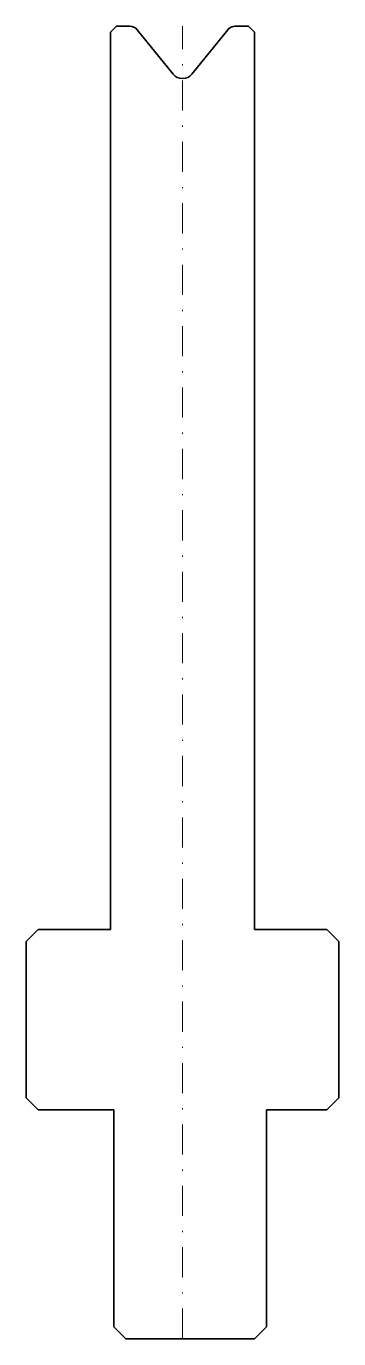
# Model space of a CAD drawing. Header units: millimetres. Extents: x -13 to 13, y -109 to 0.
import ezdxf

# ---------------------------------------------------------------- set-up
doc = ezdxf.new("R2010")
doc.units = ezdxf.units.MM
doc.header["$LTSCALE"] = 5
doc.linetypes.add('AUSGEZOGEN', pattern=[0])
doc.linetypes.add('DASHDOT', pattern=[1, 0.5, -0.25, 0, -0.25])
doc.layers.add('2', color=7, linetype='Continuous')

msp = doc.modelspace()

# ---------------------------------------------------------------- linework, layer by layer
at = {"layer": '2', "color": 7, "linetype": 'AUSGEZOGEN', "lineweight": 35}
for p, q in [((-6, -0.5), (-5.5, 0)), ((-5.5, 0), (-4.38, 0)), ((4.38, 0), (5.5, 0)), ((5.5, 0), (6, -0.5)), ((-6, -75), (-6, -0.5)), ((-3.76, -0.3), (-0.78, -3.98)), ((0.78, -3.98), (3.76, -0.3)), ((6, -0.5), (6, -75)), ((-13, -76), (-12, -75)), ((-12, -75), (-6, -75)), ((6, -75), (12, -75)), ((12, -75), (13, -76)), ((-13, -89), (-13, -76)), ((13, -76), (13, -89)), ((-12, -90), (-13, -89)), ((13, -89), (12, -90)), ((-5.7, -90), (-12, -90)), ((-5.7, -108), (-5.7, -90)), ((12, -90), (7, -90)), ((7, -90), (7, -108)), ((-4.7, -109), (-5.7, -108)), ((6, -109), (-4.7, -109)), ((7, -108), (6, -109))]:
    msp.add_line(p, q, dxfattribs=at)
at = {"layer": '2', "color": 7, "linetype": 'DASHDOT', "lineweight": 18}
msp.add_line((0, -109), (0, 0), dxfattribs=at)
at = {"layer": '2', "color": 7, "linetype": 'AUSGEZOGEN', "lineweight": 35}
for centre, radius, start, end in [((-4.38, -0.8), 0.8, 39, 90), ((4.38, -0.8), 0.8, 90, 141), ((0, -3.35), 1, 219, 321)]:
    msp.add_arc(centre, radius, start, end, dxfattribs=at)

doc.saveas('drawing.dxf')
